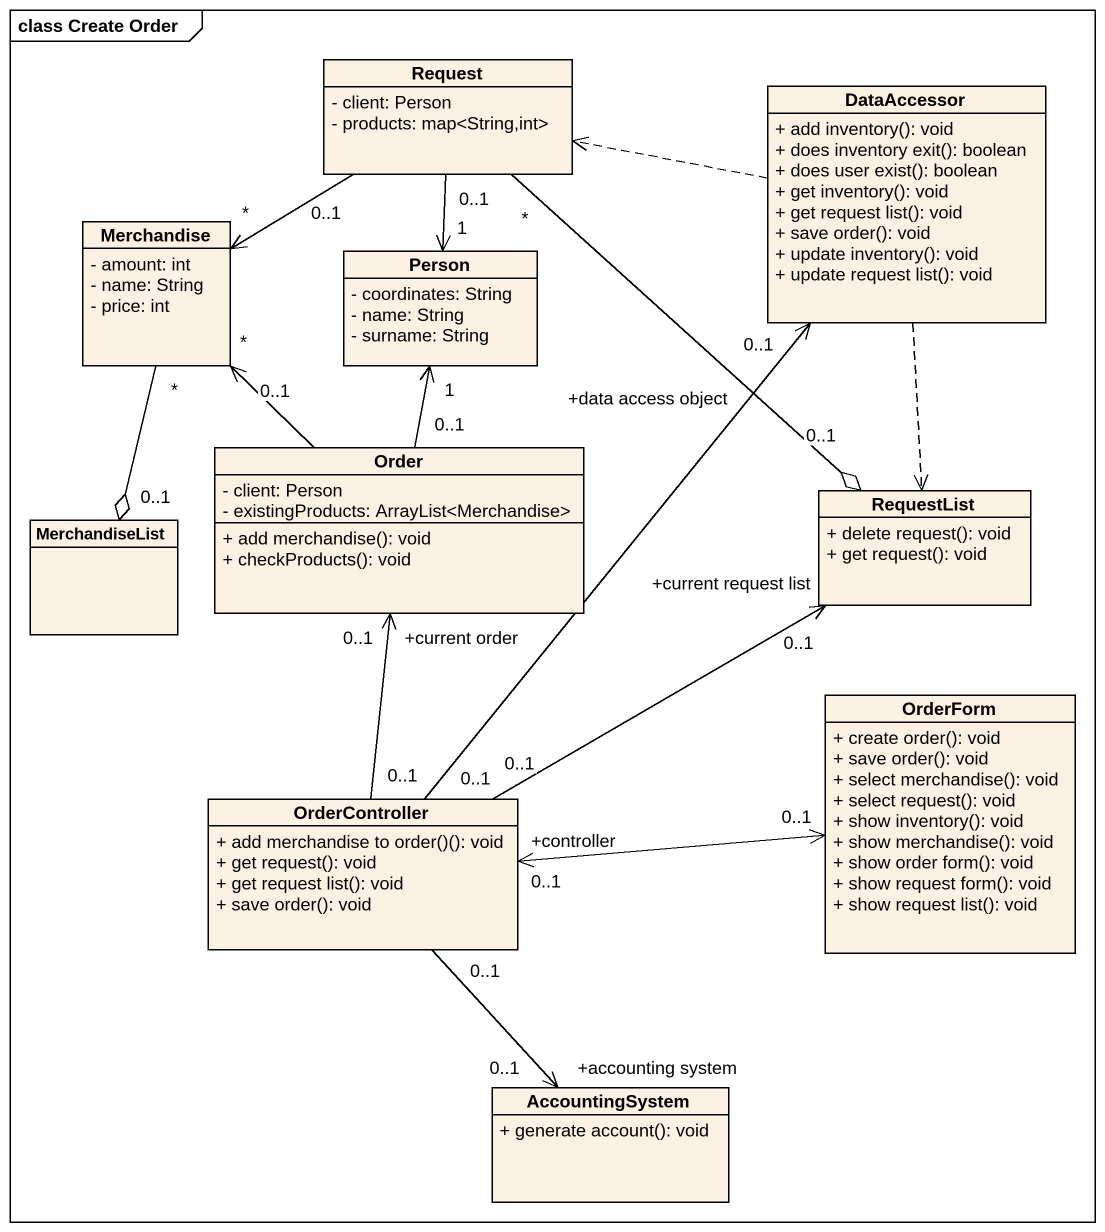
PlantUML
@startuml
mainframe class Create Order
hide circle
hide empty members
skinparam classAttributeIconSize 0
class Request {
  - client: Person
  - products: map<String,int>
}
class DataAccessor {
  + add inventory(): void
  + does inventory exit(): boolean
  + does user exist(): boolean
  + get inventory(): void
  + get request list(): void
  + save order(): void
  + update inventory(): void
  + update request list(): void
}
class Merchandise {
  - amount: int
  - name: String
  - price: int
}
class "Person" as Person_ {
  - coordinates: String
  - name: String
  - surname: String
}
class Order {
  - client: Person
  - existingProducts: ArrayList<Merchandise>
  + add merchandise(): void
  + checkProducts(): void
}
class RequestList {
  + delete request(): void
  + get request(): void
}
class MerchandiseList
class OrderForm {
  + create order(): void
  + save order(): void
  + select merchandise(): void
  + select request(): void
  + show inventory(): void
  + show merchandise(): void
  + show order form(): void
  + show request form(): void
  + show request list(): void
}
class OrderController {
  + add merchandise to order()(): void
  + get request(): void
  + get request list(): void
  + save order(): void
}
class AccountingSystem {
  + generate account(): void
}
Request "0..1" --> "*" Merchandise
Request "0..1" --> "1" Person_
Request "*" --o "0..1" RequestList
DataAccessor .left.> Request
DataAccessor ..> RequestList
Merchandise "*" --o "0..1" MerchandiseList
Order "0..1" -up-> "*" Merchandise
Order "0..1" -up-> "1" Person_
OrderController "0..1" -up-> "+data access object\n0..1" DataAccessor
OrderController "0..1" -up-> "+current order\n0..1" Order
OrderController "0..1" -right-> "+current request list\n0..1" RequestList
OrderController "+controller\n0..1" <-right-> "0..1" OrderForm
OrderController "0..1" --> "+accounting system\n0..1" AccountingSystem
@enduml
